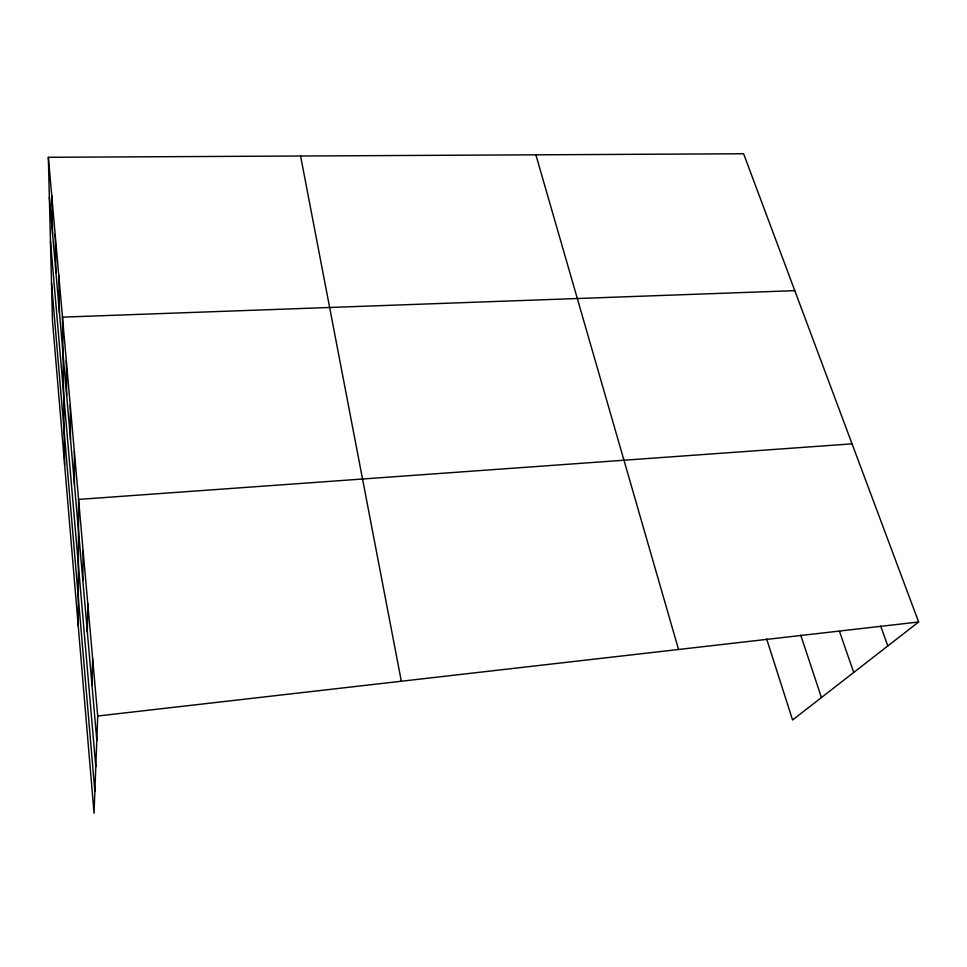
<?xml version="1.0" encoding="UTF-8"?>
<svg xmlns="http://www.w3.org/2000/svg" width="967" height="967" viewBox="0 0 967 967"><rect width="100%" height="100%" fill="white"/><g stroke="black" fill="none" stroke-linecap="round" stroke-linejoin="round"><path stroke-width="1.45" d="M78.242 626.048L78.581 499.419L852.048 443.841M82.824 580.357L83.102 550.574M87.32 631.765L87.792 603.662M91.974 685.035L92.651 658.769M48.35 157.295L97.715 716.015L94.041 813.235L52.46 320.512L48.35 157.295L743.611 153.765L918.65 621.986L792.565 719.992L766.626 638.836M97.715 716.015L918.65 621.986M794.789 290.656L62.468 317.14L64.644 464.813M880.671 626.096L887.827 645.944M839.525 631.415L853.704 672.476M800.749 635.198L821.43 697.558M535.875 154.817L678.556 649.486M300.58 156.013L401.329 681.239M49.353 197.063L96.797 740.299M50.465 241.182L95.793 766.783M51.517 283.017L94.863 791.465M51.71 195.382L52.617 234.377M55.192 234.679L55.965 272.839M58.769 275.244L59.434 312.486M66.3 360.437L66.687 395.6M70.253 405.197L70.494 439.175M74.338 451.492L74.435 484.201"/></g></svg>
